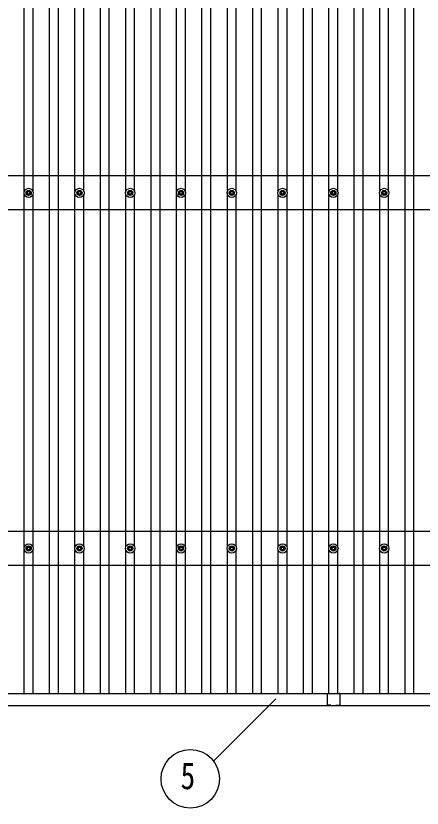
# Model space of a CAD drawing. Units: millimetres, scale not verified. Extents: x -16820 to 16820, y -11880 to 11880.
# Drawn here: x -7410 to -5810, y -3876 to -755 of the extents above; entities that cross this region are included whole.
import ezdxf
from ezdxf.enums import TextEntityAlignment as Align

# ---------------------------------------------------------------- set-up
doc = ezdxf.new("R2010")
doc.units = ezdxf.units.MM
doc.header["$LTSCALE"] = 50
for name, color, linetype in [('0-4_YKK_13', 4, 'Continuous'), ('0-5_YKK_A1', 4, 'Continuous'), ('0-6_YKK_D', 6, 'Continuous')]:
    doc.layers.add(name, color=color, linetype=linetype)
doc.styles.add('ＭＳ ゴシック', font='')
doc.styles.get('ＭＳ ゴシック').set_extended_font_data('MS Gothic')

msp = doc.modelspace()

# ---------------------------------------------------------------- linework, layer by layer
at = {"layer": '0-4_YKK_13'}
for p, q in [((-7369.92, -1451.1), (-7365.5, -1451.1)), ((-7369.92, -1454.6), (-7365.5, -1454.6)), ((-7361.67, -1442.85), (-7361.67, -1447.27)), ((-7361.67, -1458.43), (-7361.67, -1462.85)), ((-7358.17, -1442.85), (-7358.17, -1447.27)), ((-7358.17, -1458.43), (-7358.17, -1462.85)), ((-7354.34, -1451.1), (-7349.92, -1451.1)), ((-7354.34, -1454.6), (-7349.92, -1454.6)), ((-7169.92, -1451.1), (-7165.5, -1451.1)), ((-7169.92, -1454.6), (-7165.5, -1454.6)), ((-7161.67, -1442.85), (-7161.67, -1447.27)), ((-7161.67, -1458.43), (-7161.67, -1462.85)), ((-7158.17, -1442.85), (-7158.17, -1447.27)), ((-7158.17, -1458.43), (-7158.17, -1462.85)), ((-7154.34, -1451.1), (-7149.92, -1451.1)), ((-7154.34, -1454.6), (-7149.92, -1454.6)), ((-6969.92, -1451.1), (-6965.5, -1451.1)), ((-6969.92, -1454.6), (-6965.5, -1454.6)), ((-6961.67, -1442.85), (-6961.67, -1447.27)), ((-6961.67, -1458.43), (-6961.67, -1462.85)), ((-6958.17, -1442.85), (-6958.17, -1447.27)), ((-6958.17, -1458.43), (-6958.17, -1462.85)), ((-6954.34, -1451.1), (-6949.92, -1451.1)), ((-6954.34, -1454.6), (-6949.92, -1454.6)), ((-6769.92, -1451.1), (-6765.5, -1451.1)), ((-6769.92, -1454.6), (-6765.5, -1454.6)), ((-6761.67, -1442.85), (-6761.67, -1447.27)), ((-6761.67, -1458.43), (-6761.67, -1462.85)), ((-6758.17, -1442.85), (-6758.17, -1447.27)), ((-6758.17, -1458.43), (-6758.17, -1462.85)), ((-6754.34, -1451.1), (-6749.92, -1451.1)), ((-6754.34, -1454.6), (-6749.92, -1454.6)), ((-6569.92, -1451.1), (-6565.5, -1451.1)), ((-6569.92, -1454.6), (-6565.5, -1454.6)), ((-6561.67, -1442.85), (-6561.67, -1447.27)), ((-6561.67, -1458.43), (-6561.67, -1462.85)), ((-6558.17, -1442.85), (-6558.17, -1447.27)), ((-6558.17, -1458.43), (-6558.17, -1462.85)), ((-6554.34, -1451.1), (-6549.92, -1451.1)), ((-6554.34, -1454.6), (-6549.92, -1454.6)), ((-6369.92, -1451.1), (-6365.5, -1451.1)), ((-6369.92, -1454.6), (-6365.5, -1454.6)), ((-6361.67, -1442.85), (-6361.67, -1447.27)), ((-6361.67, -1458.43), (-6361.67, -1462.85)), ((-6358.17, -1442.85), (-6358.17, -1447.27)), ((-6358.17, -1458.43), (-6358.17, -1462.85)), ((-6354.34, -1451.1), (-6349.92, -1451.1)), ((-6354.34, -1454.6), (-6349.92, -1454.6)), ((-6169.92, -1451.1), (-6165.5, -1451.1)), ((-6169.92, -1454.6), (-6165.5, -1454.6)), ((-6161.67, -1442.85), (-6161.67, -1447.27)), ((-6161.67, -1458.43), (-6161.67, -1462.85)), ((-6158.17, -1442.85), (-6158.17, -1447.27)), ((-6158.17, -1458.43), (-6158.17, -1462.85)), ((-6154.34, -1451.1), (-6149.92, -1451.1)), ((-6154.34, -1454.6), (-6149.92, -1454.6)), ((-5969.92, -1451.1), (-5965.5, -1451.1)), ((-5969.92, -1454.6), (-5965.5, -1454.6)), ((-5961.67, -1442.85), (-5961.67, -1447.27)), ((-5961.67, -1458.43), (-5961.67, -1462.85)), ((-5958.17, -1442.85), (-5958.17, -1447.27)), ((-5958.17, -1458.43), (-5958.17, -1462.85)), ((-5954.34, -1451.1), (-5949.92, -1451.1)), ((-5954.34, -1454.6), (-5949.92, -1454.6)), ((-7369.92, -2851.1), (-7365.5, -2851.1)), ((-7369.92, -2854.6), (-7365.5, -2854.6)), ((-7361.67, -2842.85), (-7361.67, -2847.27)), ((-7361.67, -2858.43), (-7361.67, -2862.85)), ((-7358.17, -2842.85), (-7358.17, -2847.27)), ((-7358.17, -2858.43), (-7358.17, -2862.85)), ((-7354.34, -2851.1), (-7349.92, -2851.1)), ((-7354.34, -2854.6), (-7349.92, -2854.6)), ((-7169.92, -2851.1), (-7165.5, -2851.1)), ((-7169.92, -2854.6), (-7165.5, -2854.6)), ((-7161.67, -2842.85), (-7161.67, -2847.27)), ((-7161.67, -2858.43), (-7161.67, -2862.85)), ((-7158.17, -2842.85), (-7158.17, -2847.27)), ((-7158.17, -2858.43), (-7158.17, -2862.85)), ((-7154.34, -2851.1), (-7149.92, -2851.1)), ((-7154.34, -2854.6), (-7149.92, -2854.6)), ((-6969.92, -2851.1), (-6965.5, -2851.1)), ((-6969.92, -2854.6), (-6965.5, -2854.6)), ((-6961.67, -2842.85), (-6961.67, -2847.27)), ((-6961.67, -2858.43), (-6961.67, -2862.85)), ((-6958.17, -2842.85), (-6958.17, -2847.27)), ((-6958.17, -2858.43), (-6958.17, -2862.85)), ((-6954.34, -2851.1), (-6949.92, -2851.1)), ((-6954.34, -2854.6), (-6949.92, -2854.6)), ((-6769.92, -2851.1), (-6765.5, -2851.1)), ((-6769.92, -2854.6), (-6765.5, -2854.6)), ((-6761.67, -2842.85), (-6761.67, -2847.27)), ((-6761.67, -2858.43), (-6761.67, -2862.85)), ((-6758.17, -2842.85), (-6758.17, -2847.27)), ((-6758.17, -2858.43), (-6758.17, -2862.85)), ((-6754.34, -2851.1), (-6749.92, -2851.1)), ((-6754.34, -2854.6), (-6749.92, -2854.6)), ((-6569.92, -2851.1), (-6565.5, -2851.1)), ((-6569.92, -2854.6), (-6565.5, -2854.6)), ((-6561.67, -2842.85), (-6561.67, -2847.27)), ((-6561.67, -2858.43), (-6561.67, -2862.85)), ((-6558.17, -2842.85), (-6558.17, -2847.27)), ((-6558.17, -2858.43), (-6558.17, -2862.85)), ((-6554.34, -2851.1), (-6549.92, -2851.1)), ((-6554.34, -2854.6), (-6549.92, -2854.6)), ((-6369.92, -2851.1), (-6365.5, -2851.1)), ((-6369.92, -2854.6), (-6365.5, -2854.6)), ((-6361.67, -2842.85), (-6361.67, -2847.27)), ((-6361.67, -2858.43), (-6361.67, -2862.85)), ((-6358.17, -2842.85), (-6358.17, -2847.27)), ((-6358.17, -2858.43), (-6358.17, -2862.85)), ((-6354.34, -2851.1), (-6349.92, -2851.1)), ((-6354.34, -2854.6), (-6349.92, -2854.6)), ((-6169.92, -2851.1), (-6165.5, -2851.1)), ((-6169.92, -2854.6), (-6165.5, -2854.6)), ((-6161.67, -2842.85), (-6161.67, -2847.27)), ((-6161.67, -2858.43), (-6161.67, -2862.85)), ((-6158.17, -2842.85), (-6158.17, -2847.27)), ((-6158.17, -2858.43), (-6158.17, -2862.85)), ((-6154.34, -2851.1), (-6149.92, -2851.1)), ((-6154.34, -2854.6), (-6149.92, -2854.6)), ((-5969.92, -2851.1), (-5965.5, -2851.1)), ((-5969.92, -2854.6), (-5965.5, -2854.6)), ((-5961.67, -2842.85), (-5961.67, -2847.27)), ((-5961.67, -2858.43), (-5961.67, -2862.85)), ((-5958.17, -2842.85), (-5958.17, -2847.27)), ((-5958.17, -2858.43), (-5958.17, -2862.85)), ((-5954.34, -2851.1), (-5949.92, -2851.1)), ((-5954.34, -2854.6), (-5949.92, -2854.6)), ((-6184.92, -3424.55), (-6184.92, -3447.15)), ((-6183.92, -3423.55), (-6160.32, -3423.55)), ((-6159.52, -3423.55), (-6135.92, -3423.55)), ((-6134.92, -3424.55), (-6134.92, -3447.15)), ((-6184.92, -3447.95), (-6184.92, -3469.55)), ((-6134.92, -3447.95), (-6134.92, -3469.55)), ((-6169.92, -3470.55), (-6183.92, -3470.55)), ((-6169.92, -3470.55), (-6169.92, -3472.05)), ((-6169.92, -3472.05), (-6149.92, -3472.05)), ((-6149.92, -3470.55), (-6149.92, -3472.05)), ((-6149.92, -3470.55), (-6135.92, -3470.55))]:
    msp.add_line(p, q, dxfattribs=at)
for centre, radius in [((-7359.92, -1452.85), 18.25), ((-7159.92, -1452.85), 18.25), ((-6959.92, -1452.85), 18.25), ((-6759.92, -1452.85), 18.25), ((-6559.92, -1452.85), 18.25), ((-6359.92, -1452.85), 18.25), ((-6159.92, -1452.85), 18.25), ((-5959.92, -1452.85), 18.25), ((-7359.92, -1452.85), 10.15), ((-7359.92, -1452.85), 5.85), ((-7359.92, -1452.85), 5.25), ((-7159.92, -1452.85), 10.15), ((-7159.92, -1452.85), 5.85), ((-7159.92, -1452.85), 5.25), ((-6959.92, -1452.85), 10.15), ((-6959.92, -1452.85), 5.85), ((-6959.92, -1452.85), 5.25), ((-6759.92, -1452.85), 10.15), ((-6759.92, -1452.85), 5.85), ((-6759.92, -1452.85), 5.25), ((-6559.92, -1452.85), 10.15), ((-6559.92, -1452.85), 5.85), ((-6559.92, -1452.85), 5.25), ((-6359.92, -1452.85), 10.15), ((-6359.92, -1452.85), 5.85), ((-6359.92, -1452.85), 5.25), ((-6159.92, -1452.85), 10.15), ((-6159.92, -1452.85), 5.85), ((-6159.92, -1452.85), 5.25), ((-5959.92, -1452.85), 10.15), ((-5959.92, -1452.85), 5.85), ((-5959.92, -1452.85), 5.25), ((-7359.92, -2852.85), 18.25), ((-7159.92, -2852.85), 18.25), ((-6959.92, -2852.85), 18.25), ((-6759.92, -2852.85), 18.25), ((-6559.92, -2852.85), 18.25), ((-6359.92, -2852.85), 18.25), ((-6159.92, -2852.85), 18.25), ((-5959.92, -2852.85), 18.25), ((-7359.92, -2852.85), 10.15), ((-7359.92, -2852.85), 5.85), ((-7359.92, -2852.85), 5.25), ((-7159.92, -2852.85), 10.15), ((-7159.92, -2852.85), 5.85), ((-7159.92, -2852.85), 5.25), ((-6959.92, -2852.85), 10.15), ((-6959.92, -2852.85), 5.85), ((-6959.92, -2852.85), 5.25), ((-6759.92, -2852.85), 10.15), ((-6759.92, -2852.85), 5.85), ((-6759.92, -2852.85), 5.25), ((-6559.92, -2852.85), 10.15), ((-6559.92, -2852.85), 5.85), ((-6559.92, -2852.85), 5.25), ((-6359.92, -2852.85), 10.15), ((-6359.92, -2852.85), 5.85), ((-6359.92, -2852.85), 5.25), ((-6159.92, -2852.85), 10.15), ((-6159.92, -2852.85), 5.85), ((-6159.92, -2852.85), 5.25), ((-5959.92, -2852.85), 10.15), ((-5959.92, -2852.85), 5.85), ((-5959.92, -2852.85), 5.25)]:
    msp.add_circle(centre, radius, dxfattribs=at)
for centre, radius, start, end in [((-6183.92, -3424.55), 1, 90, 180.00001), ((-6159.92, -3423.25), 0.5, 216.8699, 323.1301), ((-6135.92, -3424.55), 1, 360, 90), ((-6185.22, -3447.55), 0.5, 306.8699, 53.1301), ((-6134.62, -3447.55), 0.5, 126.8699, 233.1301), ((-6183.92, -3469.55), 1, 180.00001, 270), ((-6135.92, -3469.55), 1, 270, 360)]:
    msp.add_arc(centre, radius, start, end, dxfattribs=at)
at = {"layer": '0-5_YKK_A1'}
for p, q in [((-7277.42, -3423.57), (-7277.42, 1917.5)), ((-7242.42, -3423.57), (-7242.42, 1917.5)), ((-7077.42, -3423.57), (-7077.42, 1917.5)), ((-7042.42, -3423.57), (-7042.42, 1917.5)), ((-6877.42, -3423.57), (-6877.42, 1917.5)), ((-6842.42, -3423.57), (-6842.42, 1917.5)), ((-6677.42, -3423.57), (-6677.42, 1917.5)), ((-6642.42, -3423.57), (-6642.42, 1917.5)), ((-6477.42, -3423.57), (-6477.42, 1917.5)), ((-6442.42, -3423.57), (-6442.42, 1917.5)), ((-6277.42, -3423.57), (-6277.42, 1917.5)), ((-6242.42, -3423.57), (-6242.42, 1917.5)), ((-6077.42, -3423.57), (-6077.42, 1917.5)), ((-6042.42, -3423.57), (-6042.42, 1917.5)), ((-5877.42, -3423.57), (-5877.42, 1917.5)), ((-5842.42, -3423.57), (-5842.42, 1917.5)), ((-6577.42, -2847.67), (-6577.42, 1341.97)), ((-7377.42, -1447.68), (-7377.42, -58.02)), ((-7342.42, -1447.66), (-7342.42, -58.04)), ((-7177.42, -1447.68), (-7177.42, -58.02)), ((-7142.42, -1447.66), (-7142.42, -58.04)), ((-6977.42, -1447.68), (-6977.42, -58.02)), ((-6942.42, -1447.66), (-6942.42, -58.04)), ((-6777.42, -1447.68), (-6777.42, -58.02)), ((-6742.42, -1447.66), (-6742.42, -58.04)), ((-6577.42, -1447.68), (-6577.42, -58.02)), ((-6542.42, -1447.66), (-6542.42, -58.04)), ((-6377.42, -1447.68), (-6377.42, -58.02)), ((-6342.42, -1447.66), (-6342.42, -58.04)), ((-6177.42, -1447.68), (-6177.42, -58.02)), ((-6142.42, -1447.66), (-6142.42, -58.04)), ((-5977.42, -1447.68), (-5977.42, -58.02)), ((-5942.42, -1447.66), (-5942.42, -58.04)), ((-2559.92, -1385.86), (-12162.67, -1385.86)), ((-7377.42, -2847.68), (-7377.42, -1458.02)), ((-7342.42, -2847.66), (-7342.42, -1458.04)), ((-7177.42, -2847.68), (-7177.42, -1458.02)), ((-7142.42, -2847.66), (-7142.42, -1458.04)), ((-6977.42, -2847.68), (-6977.42, -1458.02)), ((-6942.42, -2847.66), (-6942.42, -1458.04)), ((-6777.42, -2847.68), (-6777.42, -1458.02)), ((-6742.42, -2847.66), (-6742.42, -1458.04)), ((-6577.42, -2847.68), (-6577.42, -1458.02)), ((-6542.42, -2847.66), (-6542.42, -1458.04)), ((-6377.42, -2847.68), (-6377.42, -1458.02)), ((-6342.42, -2847.66), (-6342.42, -1458.04)), ((-6177.42, -2847.68), (-6177.42, -1458.02)), ((-6142.42, -2847.66), (-6142.42, -1458.04)), ((-5977.42, -2847.68), (-5977.42, -1458.02)), ((-5942.42, -2847.66), (-5942.42, -1458.04)), ((-2559.92, -1519.86), (-12162.67, -1519.86)), ((-2559.92, -2785.85), (-12162.67, -2785.85)), ((-7377.42, -3423.57), (-7377.42, -2858.03)), ((-7342.42, -3423.57), (-7342.42, -2858.03)), ((-7177.42, -3423.57), (-7177.42, -2858.03)), ((-7142.42, -3423.57), (-7142.42, -2858.03)), ((-6977.42, -3423.57), (-6977.42, -2858.03)), ((-6942.42, -3423.57), (-6942.42, -2858.03)), ((-6777.42, -3423.57), (-6777.42, -2858.03)), ((-6742.42, -3423.57), (-6742.42, -2858.03)), ((-6577.42, -3423.57), (-6577.42, -2858.03)), ((-6542.42, -3423.57), (-6542.42, -2858.03)), ((-6377.42, -3423.57), (-6377.42, -2858.03)), ((-6342.42, -3423.57), (-6342.42, -2858.03)), ((-6177.42, -3423.57), (-6177.42, -2858.03)), ((-6142.42, -3423.57), (-6142.42, -2858.03)), ((-5977.42, -3423.57), (-5977.42, -2858.03)), ((-5942.42, -3423.57), (-5942.42, -2858.03)), ((-2559.92, -2919.85), (-12162.67, -2919.85)), ((-12182.92, -3423.57), (-2536.92, -3423.57)), ((-12178.22, -3471.55), (-6169.92, -3471.55)), ((-6149.92, -3471.55), (-2541.62, -3471.55))]:
    msp.add_line(p, q, dxfattribs=at)
at = {"layer": '0-6_YKK_D'}
msp.add_line((-6631.92, -3690.21), (-6386.58, -3444.87), dxfattribs=at)
msp.add_circle((-6723.21, -3760.49), 115.2, dxfattribs=at)

# ---------------------------------------------------------------- texts
at = {"layer": '0-6_YKK_D', "style": 'ＭＳ ゴシック', "width": 0.8}
msp.add_text('5', height=105.6, dxfattribs=at).set_placement((-6761.61, -3832.49), align=Align.BOTTOM_LEFT)

doc.saveas('drawing.dxf')
